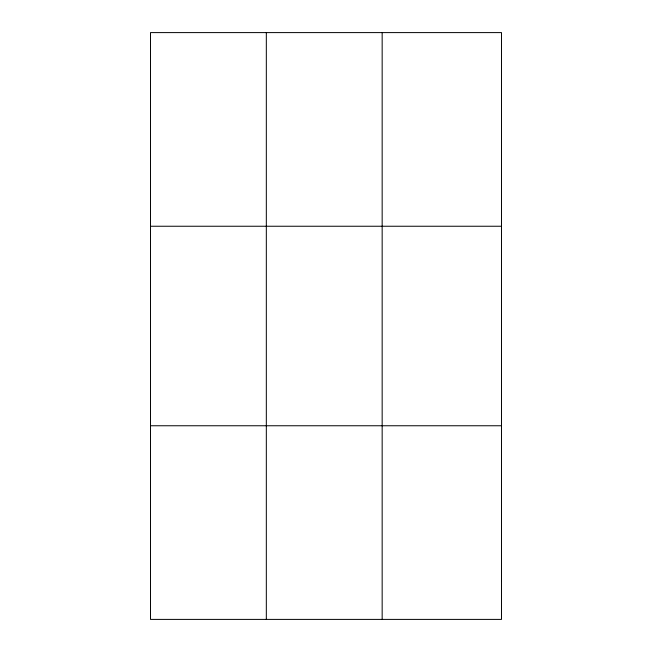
<?xml version="1.0" encoding="UTF-8"?>
<svg xmlns="http://www.w3.org/2000/svg" width="652" height="652" viewBox="0 0 652 652"><rect width="100%" height="100%" fill="white"/><g stroke="black" fill="none" stroke-linecap="round" stroke-linejoin="round"><path stroke-width="0.98" d="M266.326 619.4L266.326 32.6M382.162 619.4L382.162 32.6M150.498 226.244L501.502 226.244M150.498 425.756L501.502 425.756M501.502 580.671L501.502 619.4L150.498 619.4L150.498 32.6L501.502 32.6L501.502 580.671"/></g></svg>
